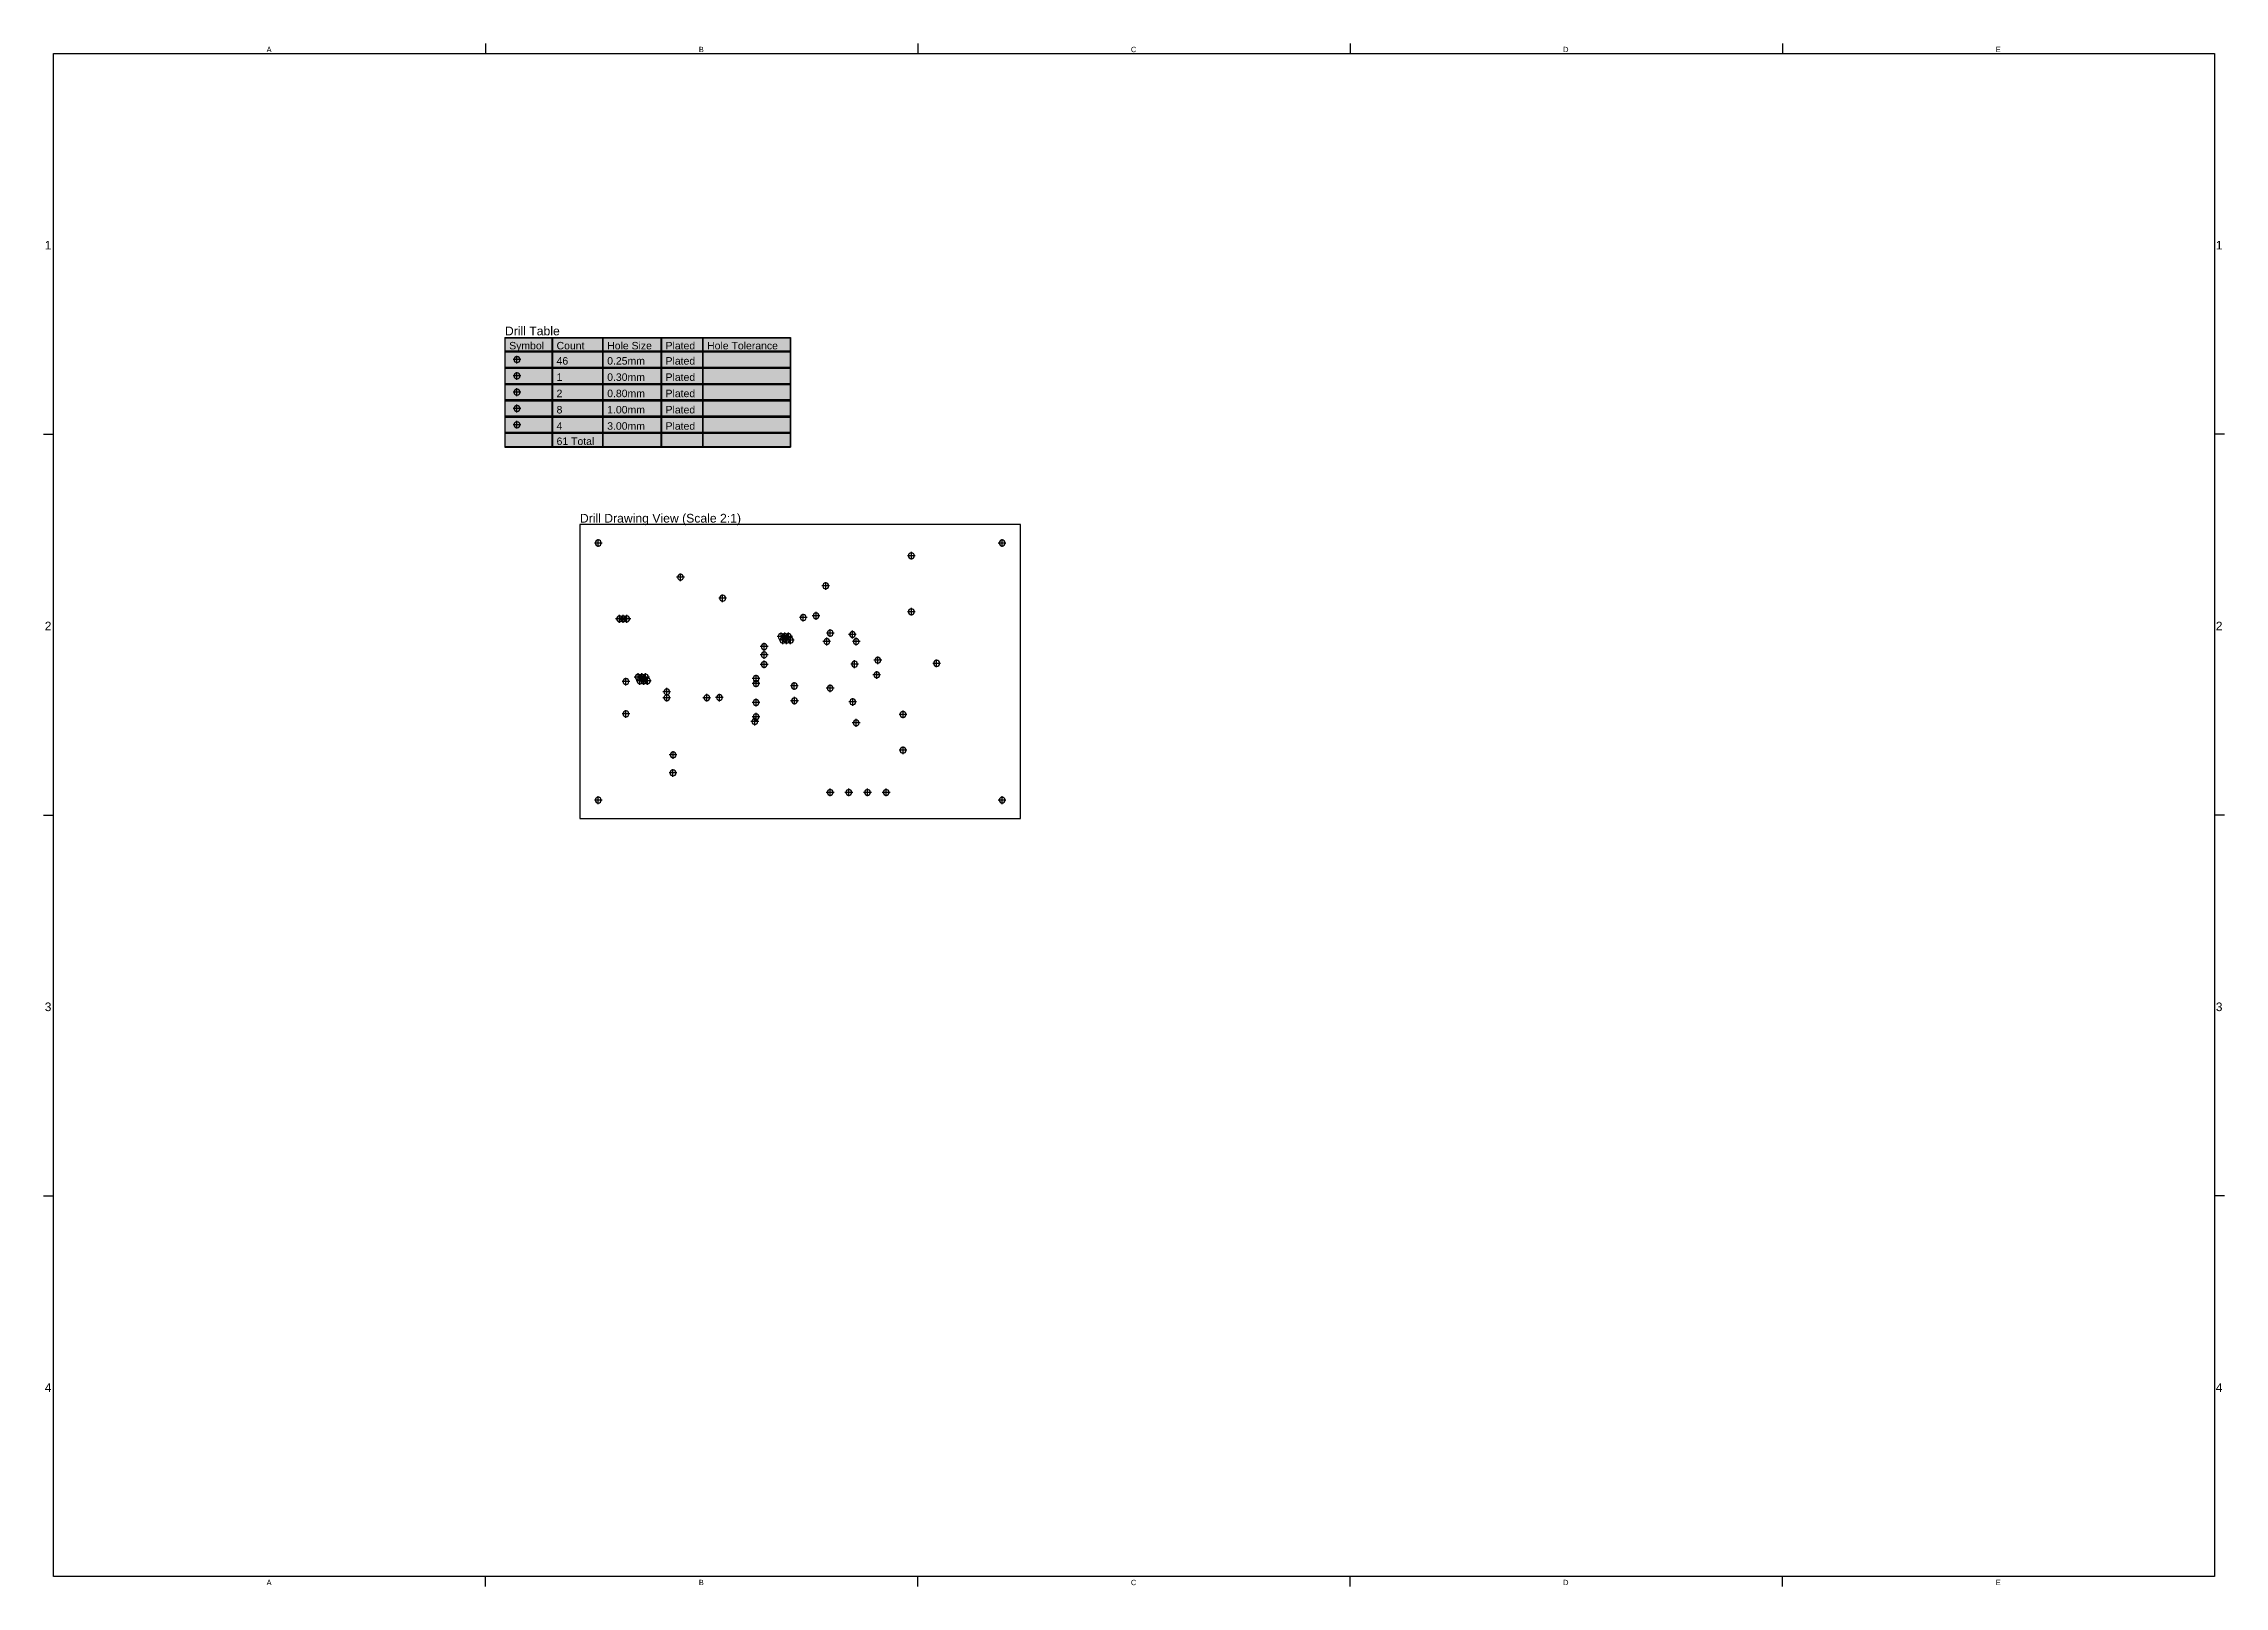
# Model space of a CAD drawing. Header units: inches. Extents: x 0 to 594, y -420 to 0.
import ezdxf

# ---------------------------------------------------------------- set-up
doc = ezdxf.new("R2010")
doc.units = ezdxf.units.IN
doc.header["$MEASUREMENT"] = 0
doc.styles.add('Arial0', font='arial.ttf', dxfattribs={"height": 2.265495})

msp = doc.modelspace()

# ---------------------------------------------------------------- linework, layer by layer
at = {"color": 18, "true_color": 0x000000}
for p, q in [((120.39, 0), (120.39, -2.65)), ((238.13, 0), (238.13, -2.65)), ((355.87, 0), (355.87, -2.65)), ((473.61, 0), (473.61, -2.65)), ((2.65, -2.65), (591.35, -2.65)), ((2.65, -417.35), (2.65, -2.65)), ((591.35, -2.65), (591.35, -417.35)), ((125.66, -79.96), (125.66, -109.83)), ((125.66, -79.96), (203.42, -79.96)), ((138.56, -79.96), (138.56, -109.83)), ((152.35, -79.96), (152.35, -109.83)), ((168.26, -79.96), (168.26, -109.83)), ((179.58, -79.96), (179.58, -109.83)), ((203.42, -79.96), (203.42, -109.83)), ((125.66, -83.81), (203.42, -83.81)), ((125.66, -88.25), (203.42, -88.25)), ((129.99, -86.03), (127.88, -86.03)), ((128.94, -87.09), (128.94, -84.97)), ((125.66, -92.68), (203.42, -92.68)), ((129.99, -90.46), (127.88, -90.46)), ((129.99, -94.9), (127.88, -94.9)), ((128.94, -91.52), (128.94, -89.41)), ((128.94, -95.96), (128.94, -93.84)), ((125.66, -97.11), (203.42, -97.11)), ((129.99, -99.33), (127.88, -99.33)), ((128.94, -100.39), (128.94, -98.27)), ((0, -106.32), (2.65, -106.32)), ((125.66, -101.55), (203.42, -101.55)), ((125.66, -105.98), (203.42, -105.98)), ((129.99, -103.76), (127.88, -103.76)), ((128.94, -104.82), (128.94, -102.71)), ((594, -106.32), (591.35, -106.32)), ((125.66, -109.83), (203.42, -109.83)), ((266.08, -130.95), (146.08, -130.95)), ((146.08, -130.95), (146.08, -210.95)), ((152.13, -135.95), (150.02, -135.95)), ((151.08, -137.01), (151.08, -134.89)), ((262.13, -135.95), (260.02, -135.95)), ((261.08, -137.01), (261.08, -134.89)), ((266.08, -210.95), (266.08, -130.95)), ((237.41, -139.42), (235.29, -139.42)), ((236.35, -140.48), (236.35, -138.36)), ((174.52, -145.27), (172.4, -145.27)), ((173.46, -146.32), (173.46, -144.21)), ((214.09, -147.65), (211.97, -147.65)), ((213.03, -148.71), (213.03, -146.59)), ((186.02, -150.99), (183.9, -150.99)), ((184.96, -152.05), (184.96, -149.94)), ((236.35, -155.72), (236.35, -153.6)), ((157.9, -156.59), (155.79, -156.59)), ((158.92, -156.59), (156.8, -156.59)), ((156.85, -157.65), (156.85, -155.54)), ((159.94, -156.59), (157.82, -156.59)), ((157.86, -157.65), (157.86, -155.54)), ((158.88, -157.65), (158.88, -155.54)), ((200.86, -162.48), (200.86, -160.36)), ((201.88, -162.48), (201.88, -160.36)), ((202.89, -162.48), (202.89, -160.36)), ((207.98, -156.25), (205.86, -156.25)), ((206.92, -157.3), (206.92, -155.19)), ((211.45, -155.78), (209.33, -155.78)), ((210.39, -156.84), (210.39, -154.72)), ((214.28, -161.54), (214.28, -159.42)), ((220.3, -161.92), (220.3, -159.8)), ((237.41, -154.66), (235.29, -154.66)), ((197.34, -164.17), (195.22, -164.17)), ((196.28, -165.23), (196.28, -163.11)), ((196.28, -167.47), (196.28, -165.35)), ((201.92, -161.42), (199.8, -161.42)), ((202.43, -162.44), (200.31, -162.44)), ((202.93, -161.42), (200.82, -161.42)), ((203.44, -162.44), (201.32, -162.44)), ((201.37, -163.5), (201.37, -161.38)), ((203.95, -161.42), (201.83, -161.42)), ((204.46, -162.44), (202.34, -162.44)), ((202.38, -163.5), (202.38, -161.38)), ((203.4, -163.5), (203.4, -161.38)), ((214.37, -162.78), (212.25, -162.78)), ((215.33, -160.48), (213.22, -160.48)), ((213.31, -163.84), (213.31, -161.72)), ((221.35, -160.86), (219.24, -160.86)), ((222.41, -162.78), (220.29, -162.78)), ((221.35, -163.84), (221.35, -161.72)), ((161.93, -173.5), (161.93, -171.38)), ((162.94, -173.5), (162.94, -171.38)), ((163.96, -173.5), (163.96, -171.38)), ((194.05, -173.94), (194.05, -171.82)), ((197.34, -166.41), (195.22, -166.41)), ((197.34, -168.99), (195.22, -168.99)), ((196.28, -170.04), (196.28, -167.93)), ((221.96, -168.94), (219.85, -168.94)), ((220.9, -170), (220.9, -167.88)), ((227.99, -171.88), (225.87, -171.88)), ((228.29, -167.88), (226.17, -167.88)), ((226.93, -172.94), (226.93, -170.82)), ((227.23, -168.94), (227.23, -166.82)), ((244.3, -168.71), (242.19, -168.71)), ((243.25, -169.76), (243.25, -167.65)), ((159.67, -173.68), (157.56, -173.68)), ((158.62, -174.74), (158.62, -172.62)), ((162.98, -172.44), (160.87, -172.44)), ((163.49, -173.46), (161.38, -173.46)), ((164, -172.44), (161.88, -172.44)), ((164.51, -173.46), (162.39, -173.46)), ((162.43, -174.52), (162.43, -172.4)), ((165.02, -172.44), (162.9, -172.44)), ((165.52, -173.46), (163.41, -173.46)), ((163.45, -174.52), (163.45, -172.4)), ((164.47, -174.52), (164.47, -172.4)), ((170.79, -176.48), (168.67, -176.48)), ((170.79, -178.08), (168.67, -178.08)), ((169.73, -177.54), (169.73, -175.42)), ((169.73, -179.14), (169.73, -177.02)), ((181.69, -178.08), (179.57, -178.08)), ((180.63, -179.14), (180.63, -177.02)), ((185.13, -178.03), (183.02, -178.03)), ((184.07, -179.09), (184.07, -176.97)), ((195.11, -172.88), (192.99, -172.88)), ((195.11, -174.18), (192.99, -174.18)), ((194.05, -175.24), (194.05, -173.12)), ((205.54, -174.88), (203.42, -174.88)), ((204.48, -175.94), (204.48, -173.82)), ((204.54, -179.94), (204.54, -177.82)), ((215.31, -175.49), (213.19, -175.49)), ((214.25, -176.55), (214.25, -174.43)), ((220.38, -180.27), (220.38, -178.16)), ((159.67, -182.48), (157.56, -182.48)), ((158.62, -183.54), (158.62, -181.42)), ((195.11, -179.38), (192.99, -179.38)), ((195.11, -183.28), (192.99, -183.28)), ((193.73, -185.64), (193.73, -183.52)), ((194.05, -180.44), (194.05, -178.32)), ((194.05, -184.34), (194.05, -182.22)), ((205.6, -178.88), (203.48, -178.88)), ((221.44, -179.22), (219.32, -179.22)), ((221.33, -185.98), (221.33, -183.86)), ((235.14, -182.62), (233.02, -182.62)), ((234.08, -183.68), (234.08, -181.56)), ((194.79, -184.58), (192.67, -184.58)), ((222.39, -184.92), (220.27, -184.92)), ((172.51, -193.65), (170.4, -193.65)), ((171.46, -194.71), (171.46, -192.6)), ((235.14, -192.38), (233.02, -192.38)), ((234.08, -193.44), (234.08, -191.32)), ((172.48, -198.55), (170.37, -198.55)), ((171.43, -199.61), (171.43, -197.5)), ((152.13, -205.95), (150.02, -205.95)), ((151.08, -207.01), (151.08, -204.89)), ((215.31, -203.84), (213.19, -203.84)), ((214.25, -204.9), (214.25, -202.78)), ((220.39, -203.84), (218.27, -203.84)), ((219.33, -204.9), (219.33, -202.78)), ((225.47, -203.84), (223.35, -203.84)), ((224.41, -204.9), (224.41, -202.78)), ((230.55, -203.84), (228.43, -203.84)), ((229.49, -204.9), (229.49, -202.78)), ((262.13, -205.95), (260.02, -205.95)), ((261.08, -207.01), (261.08, -204.89)), ((0, -210), (2.65, -210)), ((146.08, -210.95), (266.08, -210.95)), ((594, -210), (591.35, -210)), ((0, -313.68), (2.65, -313.68)), ((594, -313.68), (591.35, -313.68)), ((591.35, -417.35), (2.65, -417.35)), ((120.39, -420), (120.39, -417.35)), ((238.13, -420), (238.13, -417.35)), ((355.87, -420), (355.87, -417.35)), ((473.61, -420), (473.61, -417.35))]:
    msp.add_line(p, q, dxfattribs=at)
at = {"color": 7, "true_color": 0xffffff}
for p, q in [((125.76, -80.06), (138.46, -80.06)), ((125.76, -83.71), (125.76, -80.06)), ((138.46, -80.06), (138.46, -83.71)), ((138.66, -80.06), (152.25, -80.06)), ((138.66, -83.71), (138.66, -80.06)), ((152.25, -80.06), (152.25, -83.71)), ((152.45, -80.06), (168.16, -80.06)), ((152.45, -83.71), (152.45, -80.06)), ((168.16, -80.06), (168.16, -83.71)), ((168.36, -80.06), (179.48, -80.06)), ((168.36, -83.71), (168.36, -80.06)), ((179.48, -80.06), (179.48, -83.71)), ((179.68, -80.06), (203.32, -80.06)), ((179.68, -83.71), (179.68, -80.06)), ((203.32, -80.06), (203.32, -83.71)), ((138.46, -83.71), (125.76, -83.71)), ((125.76, -83.91), (138.46, -83.91)), ((125.76, -88.15), (125.76, -83.91)), ((138.46, -88.15), (125.76, -88.15)), ((125.76, -88.35), (138.46, -88.35)), ((125.76, -92.58), (125.76, -88.35)), ((138.46, -83.91), (138.46, -88.15)), ((138.46, -88.35), (138.46, -92.58)), ((152.25, -83.71), (138.66, -83.71)), ((138.66, -83.91), (152.25, -83.91)), ((138.66, -88.15), (138.66, -83.91)), ((152.25, -88.15), (138.66, -88.15)), ((138.66, -88.35), (152.25, -88.35)), ((138.66, -92.58), (138.66, -88.35)), ((152.25, -83.91), (152.25, -88.15)), ((152.25, -88.35), (152.25, -92.58)), ((168.16, -83.71), (152.45, -83.71)), ((152.45, -83.91), (168.16, -83.91)), ((152.45, -88.15), (152.45, -83.91)), ((168.16, -88.15), (152.45, -88.15)), ((152.45, -88.35), (168.16, -88.35)), ((152.45, -92.58), (152.45, -88.35)), ((168.16, -83.91), (168.16, -88.15)), ((168.16, -88.35), (168.16, -92.58)), ((179.48, -83.71), (168.36, -83.71)), ((168.36, -83.91), (179.48, -83.91)), ((168.36, -88.15), (168.36, -83.91)), ((179.48, -88.15), (168.36, -88.15)), ((168.36, -88.35), (179.48, -88.35)), ((168.36, -92.58), (168.36, -88.35)), ((179.48, -83.91), (179.48, -88.15)), ((179.48, -88.35), (179.48, -92.58)), ((203.32, -83.71), (179.68, -83.71)), ((179.68, -83.91), (203.32, -83.91)), ((179.68, -88.15), (179.68, -83.91)), ((203.32, -88.15), (179.68, -88.15)), ((179.68, -88.35), (203.32, -88.35)), ((179.68, -92.58), (179.68, -88.35)), ((203.32, -83.91), (203.32, -88.15)), ((203.32, -88.35), (203.32, -92.58)), ((138.46, -92.58), (125.76, -92.58)), ((125.76, -92.78), (138.46, -92.78)), ((125.76, -97.01), (125.76, -92.78)), ((138.46, -92.78), (138.46, -97.01)), ((152.25, -92.58), (138.66, -92.58)), ((138.66, -92.78), (152.25, -92.78)), ((138.66, -97.01), (138.66, -92.78)), ((152.25, -92.78), (152.25, -97.01)), ((168.16, -92.58), (152.45, -92.58)), ((152.45, -92.78), (168.16, -92.78)), ((152.45, -97.01), (152.45, -92.78)), ((168.16, -92.78), (168.16, -97.01)), ((179.48, -92.58), (168.36, -92.58)), ((168.36, -92.78), (179.48, -92.78)), ((168.36, -97.01), (168.36, -92.78)), ((179.48, -92.78), (179.48, -97.01)), ((203.32, -92.58), (179.68, -92.58)), ((179.68, -92.78), (203.32, -92.78)), ((179.68, -97.01), (179.68, -92.78)), ((203.32, -92.78), (203.32, -97.01)), ((138.46, -97.01), (125.76, -97.01)), ((125.76, -97.21), (138.46, -97.21)), ((125.76, -101.45), (125.76, -97.21)), ((138.46, -97.21), (138.46, -101.45)), ((152.25, -97.01), (138.66, -97.01)), ((138.66, -97.21), (152.25, -97.21)), ((138.66, -101.45), (138.66, -97.21)), ((152.25, -97.21), (152.25, -101.45)), ((168.16, -97.01), (152.45, -97.01)), ((152.45, -97.21), (168.16, -97.21)), ((152.45, -101.45), (152.45, -97.21)), ((168.16, -97.21), (168.16, -101.45)), ((179.48, -97.01), (168.36, -97.01)), ((168.36, -97.21), (179.48, -97.21)), ((168.36, -101.45), (168.36, -97.21)), ((179.48, -97.21), (179.48, -101.45)), ((203.32, -97.01), (179.68, -97.01)), ((179.68, -97.21), (203.32, -97.21)), ((179.68, -101.45), (179.68, -97.21)), ((203.32, -97.21), (203.32, -101.45)), ((138.46, -101.45), (125.76, -101.45)), ((125.76, -101.65), (138.46, -101.65)), ((125.76, -105.88), (125.76, -101.65)), ((138.46, -105.88), (125.76, -105.88)), ((125.76, -106.08), (138.46, -106.08)), ((125.76, -109.73), (125.76, -106.08)), ((138.46, -101.65), (138.46, -105.88)), ((138.46, -106.08), (138.46, -109.73)), ((152.25, -101.45), (138.66, -101.45)), ((138.66, -101.65), (152.25, -101.65)), ((138.66, -105.88), (138.66, -101.65)), ((152.25, -105.88), (138.66, -105.88)), ((138.66, -106.08), (152.25, -106.08)), ((138.66, -109.73), (138.66, -106.08)), ((152.25, -101.65), (152.25, -105.88)), ((152.25, -106.08), (152.25, -109.73)), ((168.16, -101.45), (152.45, -101.45)), ((152.45, -101.65), (168.16, -101.65)), ((152.45, -105.88), (152.45, -101.65)), ((168.16, -105.88), (152.45, -105.88)), ((152.45, -106.08), (168.16, -106.08)), ((152.45, -109.73), (152.45, -106.08)), ((168.16, -101.65), (168.16, -105.88)), ((168.16, -106.08), (168.16, -109.73)), ((179.48, -101.45), (168.36, -101.45)), ((168.36, -101.65), (179.48, -101.65)), ((168.36, -105.88), (168.36, -101.65)), ((179.48, -105.88), (168.36, -105.88)), ((168.36, -106.08), (179.48, -106.08)), ((168.36, -109.73), (168.36, -106.08)), ((179.48, -101.65), (179.48, -105.88)), ((179.48, -106.08), (179.48, -109.73)), ((203.32, -101.45), (179.68, -101.45)), ((179.68, -101.65), (203.32, -101.65)), ((179.68, -105.88), (179.68, -101.65)), ((203.32, -105.88), (179.68, -105.88)), ((179.68, -106.08), (203.32, -106.08)), ((179.68, -109.73), (179.68, -106.08)), ((203.32, -101.65), (203.32, -105.88)), ((203.32, -106.08), (203.32, -109.73)), ((138.46, -109.73), (125.76, -109.73)), ((152.25, -109.73), (138.66, -109.73)), ((168.16, -109.73), (152.45, -109.73)), ((179.48, -109.73), (168.36, -109.73)), ((203.32, -109.73), (179.68, -109.73))]:
    msp.add_line(p, q, dxfattribs=at)
at = {"color": 18, "true_color": 0x000000}
for centre, start, end in [((128.94, -86.03), 0, 270), ((128.94, -86.03), 270, 180), ((128.94, -86.03), 180, 90), ((128.94, -86.03), 90, 0), ((128.94, -90.46), 0, 270), ((128.94, -90.46), 270, 180), ((128.94, -90.46), 180, 90), ((128.94, -90.46), 90, 0), ((128.94, -94.9), 0, 270), ((128.94, -94.9), 270, 180), ((128.94, -94.9), 180, 90), ((128.94, -94.9), 90, 0), ((128.94, -99.33), 0, 270), ((128.94, -99.33), 270, 180), ((128.94, -99.33), 180, 90), ((128.94, -99.33), 90, 0), ((128.94, -103.76), 0, 270), ((128.94, -103.76), 270, 180), ((128.94, -103.76), 180, 90), ((128.94, -103.76), 90, 0), ((151.08, -135.95), 0, 270), ((151.08, -135.95), 270, 180), ((151.08, -135.95), 180, 90), ((151.08, -135.95), 90, 0), ((261.08, -135.95), 0, 270), ((261.08, -135.95), 270, 180), ((261.08, -135.95), 180, 90), ((261.08, -135.95), 90, 0), ((236.35, -139.42), 0, 270), ((236.35, -139.42), 270, 180), ((236.35, -139.42), 180, 90), ((236.35, -139.42), 90, 0), ((173.46, -145.27), 0, 270), ((173.46, -145.27), 270, 180), ((173.46, -145.27), 180, 90), ((173.46, -145.27), 90, 0), ((213.03, -147.65), 0, 270), ((213.03, -147.65), 270, 180), ((213.03, -147.65), 180, 90), ((213.03, -147.65), 90, 0), ((184.96, -150.99), 0, 270), ((184.96, -150.99), 270, 180), ((184.96, -150.99), 180, 90), ((184.96, -150.99), 90, 0), ((236.35, -154.66), 0, 270), ((236.35, -154.66), 270, 180), ((236.35, -154.66), 180, 90), ((236.35, -154.66), 90, 0), ((156.85, -156.59), 0, 270), ((156.85, -156.59), 270, 180), ((156.85, -156.59), 180, 90), ((156.85, -156.59), 90, 0), ((157.86, -156.59), 0, 270), ((157.86, -156.59), 270, 180), ((157.86, -156.59), 180, 90), ((157.86, -156.59), 90, 0), ((158.88, -156.59), 0, 270), ((158.88, -156.59), 270, 180), ((158.88, -156.59), 180, 90), ((158.88, -156.59), 90, 0), ((206.92, -156.25), 0, 270), ((206.92, -156.25), 270, 180), ((206.92, -156.25), 180, 90), ((206.92, -156.25), 90, 0), ((210.39, -155.78), 0, 270), ((210.39, -155.78), 270, 180), ((210.39, -155.78), 180, 90), ((210.39, -155.78), 90, 0), ((214.28, -160.48), 0, 270), ((214.28, -160.48), 270, 180), ((214.28, -160.48), 180, 90), ((214.28, -160.48), 90, 0), ((220.3, -160.86), 0, 270), ((220.3, -160.86), 270, 180), ((220.3, -160.86), 180, 90), ((220.3, -160.86), 90, 0), ((196.28, -164.17), 0, 270), ((196.28, -164.17), 270, 180), ((196.28, -164.17), 180, 90), ((196.28, -164.17), 90, 0), ((196.28, -166.41), 0, 270), ((196.28, -166.41), 270, 180), ((196.28, -166.41), 180, 90), ((196.28, -166.41), 90, 0), ((200.86, -161.42), 0, 270), ((200.86, -161.42), 270, 180), ((200.86, -161.42), 180, 90), ((200.86, -161.42), 90, 0), ((201.37, -162.44), 0, 270), ((201.37, -162.44), 270, 180), ((201.37, -162.44), 180, 90), ((201.37, -162.44), 90, 0), ((201.88, -161.42), 0, 270), ((201.88, -161.42), 270, 180), ((201.88, -161.42), 180, 90), ((201.88, -161.42), 90, 0), ((202.38, -162.44), 0, 270), ((202.38, -162.44), 270, 180), ((202.38, -162.44), 180, 90), ((202.38, -162.44), 90, 0), ((202.89, -161.42), 0, 270), ((202.89, -161.42), 270, 180), ((202.89, -161.42), 180, 90), ((202.89, -161.42), 90, 0), ((203.4, -162.44), 0, 270), ((203.4, -162.44), 270, 180), ((203.4, -162.44), 180, 90), ((203.4, -162.44), 90, 0), ((213.31, -162.78), 0, 270), ((213.31, -162.78), 270, 180), ((213.31, -162.78), 180, 90), ((213.31, -162.78), 90, 0), ((221.35, -162.78), 0, 270), ((221.35, -162.78), 270, 180), ((221.35, -162.78), 180, 90), ((221.35, -162.78), 90, 0), ((161.93, -172.44), 0, 270), ((161.93, -172.44), 270, 180), ((161.93, -172.44), 180, 90), ((161.93, -172.44), 90, 0), ((162.94, -172.44), 0, 270), ((162.94, -172.44), 270, 180), ((162.94, -172.44), 180, 90), ((162.94, -172.44), 90, 0), ((163.96, -172.44), 0, 270), ((163.96, -172.44), 270, 180), ((163.96, -172.44), 180, 90), ((163.96, -172.44), 90, 0), ((194.05, -172.88), 0, 270), ((194.05, -172.88), 270, 180), ((194.05, -172.88), 180, 90), ((194.05, -172.88), 90, 0), ((196.28, -168.99), 0, 270), ((196.28, -168.99), 270, 180), ((196.28, -168.99), 180, 90), ((196.28, -168.99), 90, 0), ((220.9, -168.94), 0, 270), ((220.9, -168.94), 270, 180), ((220.9, -168.94), 180, 90), ((220.9, -168.94), 90, 0), ((226.93, -171.88), 0, 270), ((226.93, -171.88), 270, 180), ((226.93, -171.88), 180, 90), ((226.93, -171.88), 90, 0), ((227.23, -167.88), 0, 270), ((227.23, -167.88), 270, 180), ((227.23, -167.88), 180, 90), ((227.23, -167.88), 90, 0), ((243.25, -168.71), 0, 270), ((243.25, -168.71), 270, 180), ((243.25, -168.71), 180, 90), ((243.25, -168.71), 90, 0), ((158.62, -173.68), 0, 270), ((158.62, -173.68), 270, 180), ((158.62, -173.68), 180, 90), ((158.62, -173.68), 90, 0), ((162.43, -173.46), 0, 270), ((162.43, -173.46), 270, 180), ((162.43, -173.46), 180, 90), ((162.43, -173.46), 90, 0), ((163.45, -173.46), 0, 270), ((163.45, -173.46), 270, 180), ((163.45, -173.46), 180, 90), ((163.45, -173.46), 90, 0), ((164.47, -173.46), 0, 270), ((164.47, -173.46), 270, 180), ((164.47, -173.46), 180, 90), ((164.47, -173.46), 90, 0), ((169.73, -176.48), 0, 270), ((169.73, -176.48), 270, 180), ((169.73, -176.48), 180, 90), ((169.73, -176.48), 90, 0), ((169.73, -178.08), 0, 270), ((169.73, -178.08), 270, 180), ((169.73, -178.08), 180, 90), ((169.73, -178.08), 90, 0), ((180.63, -178.08), 0, 270), ((180.63, -178.08), 270, 180), ((180.63, -178.08), 180, 90), ((180.63, -178.08), 90, 0), ((184.07, -178.03), 0, 270), ((184.07, -178.03), 270, 180), ((184.07, -178.03), 180, 90), ((184.07, -178.03), 90, 0), ((194.05, -174.18), 0, 270), ((194.05, -174.18), 270, 180), ((194.05, -174.18), 180, 90), ((194.05, -174.18), 90, 0), ((204.48, -174.88), 0, 270), ((204.48, -174.88), 270, 180), ((204.48, -174.88), 180, 90), ((204.48, -174.88), 90, 0), ((204.54, -178.88), 0, 270), ((204.54, -178.88), 270, 180), ((204.54, -178.88), 180, 90), ((204.54, -178.88), 90, 0), ((214.25, -175.49), 0, 270), ((214.25, -175.49), 270, 180), ((214.25, -175.49), 180, 90), ((214.25, -175.49), 90, 0), ((158.62, -182.48), 0, 270), ((158.62, -182.48), 270, 180), ((158.62, -182.48), 180, 90), ((158.62, -182.48), 90, 0), ((193.73, -184.58), 0, 270), ((193.73, -184.58), 270, 180), ((193.73, -184.58), 180, 90), ((193.73, -184.58), 90, 0), ((194.05, -179.38), 0, 270), ((194.05, -179.38), 270, 180), ((194.05, -179.38), 180, 90), ((194.05, -179.38), 90, 0), ((194.05, -183.28), 0, 270), ((194.05, -183.28), 270, 180), ((194.05, -183.28), 180, 90), ((194.05, -183.28), 90, 0), ((220.38, -179.22), 0, 270), ((220.38, -179.22), 270, 180), ((220.38, -179.22), 180, 90), ((220.38, -179.22), 90, 0), ((221.33, -184.92), 0, 270), ((221.33, -184.92), 270, 180), ((221.33, -184.92), 180, 90), ((221.33, -184.92), 90, 0), ((234.08, -182.62), 0, 270), ((234.08, -182.62), 270, 180), ((234.08, -182.62), 180, 90), ((234.08, -182.62), 90, 0), ((171.46, -193.65), 0, 270), ((171.46, -193.65), 270, 180), ((171.46, -193.65), 180, 90), ((171.46, -193.65), 90, 0), ((234.08, -192.38), 0, 270), ((234.08, -192.38), 270, 180), ((234.08, -192.38), 180, 90), ((234.08, -192.38), 90, 0), ((171.43, -198.55), 0, 270), ((171.43, -198.55), 270, 180), ((171.43, -198.55), 180, 90), ((171.43, -198.55), 90, 0), ((151.08, -205.95), 0, 270), ((151.08, -205.95), 270, 180), ((151.08, -205.95), 180, 90), ((151.08, -205.95), 90, 0), ((214.25, -203.84), 0, 270), ((214.25, -203.84), 270, 180), ((214.25, -203.84), 180, 90), ((214.25, -203.84), 90, 0), ((219.33, -203.84), 0, 270), ((219.33, -203.84), 270, 180), ((219.33, -203.84), 180, 90), ((219.33, -203.84), 90, 0), ((224.41, -203.84), 0, 270), ((224.41, -203.84), 270, 180), ((224.41, -203.84), 180, 90), ((224.41, -203.84), 90, 0), ((229.49, -203.84), 0, 270), ((229.49, -203.84), 270, 180), ((229.49, -203.84), 180, 90), ((229.49, -203.84), 90, 0), ((261.08, -205.95), 0, 270), ((261.08, -205.95), 270, 180), ((261.08, -205.95), 180, 90), ((261.08, -205.95), 90, 0)]:
    msp.add_arc(centre, 0.794, start, end, dxfattribs=at)
at = {"color": 9, "true_color": 0xc0c0c0}
for points in [[(125.76, -80.06), (138.46, -80.06), (125.76, -83.71), (138.46, -83.71)], [(138.66, -80.06), (152.25, -80.06), (138.66, -83.71), (152.25, -83.71)], [(152.45, -80.06), (168.16, -80.06), (152.45, -83.71), (168.16, -83.71)], [(168.36, -80.06), (179.48, -80.06), (168.36, -83.71), (179.48, -83.71)], [(179.68, -80.06), (203.32, -80.06), (179.68, -83.71), (203.32, -83.71)], [(125.76, -88.35), (138.46, -88.35), (125.76, -92.58), (138.46, -92.58)], [(138.66, -88.35), (152.25, -88.35), (138.66, -92.58), (152.25, -92.58)], [(152.45, -88.35), (168.16, -88.35), (152.45, -92.58), (168.16, -92.58)], [(168.36, -88.35), (179.48, -88.35), (168.36, -92.58), (179.48, -92.58)], [(179.68, -88.35), (203.32, -88.35), (179.68, -92.58), (203.32, -92.58)], [(125.76, -97.21), (138.46, -97.21), (125.76, -101.45), (138.46, -101.45)], [(138.66, -97.21), (152.25, -97.21), (138.66, -101.45), (152.25, -101.45)], [(152.45, -97.21), (168.16, -97.21), (152.45, -101.45), (168.16, -101.45)], [(168.36, -97.21), (179.48, -97.21), (168.36, -101.45), (179.48, -101.45)], [(179.68, -97.21), (203.32, -97.21), (179.68, -101.45), (203.32, -101.45)], [(125.76, -106.08), (138.46, -106.08), (125.76, -109.73), (138.46, -109.73)], [(138.66, -106.08), (152.25, -106.08), (138.66, -109.73), (152.25, -109.73)], [(152.45, -106.08), (168.16, -106.08), (152.45, -109.73), (168.16, -109.73)], [(168.36, -106.08), (179.48, -106.08), (168.36, -109.73), (179.48, -109.73)], [(179.68, -106.08), (203.32, -106.08), (179.68, -109.73), (203.32, -109.73)]]:
    msp.add_solid(points, dxfattribs=at)
at = {"color": 254, "true_color": 0xd3d3d3}
for points in [[(125.76, -83.91), (138.46, -83.91), (125.76, -88.15), (138.46, -88.15)], [(138.66, -83.91), (152.25, -83.91), (138.66, -88.15), (152.25, -88.15)], [(152.45, -83.91), (168.16, -83.91), (152.45, -88.15), (168.16, -88.15)], [(168.36, -83.91), (179.48, -83.91), (168.36, -88.15), (179.48, -88.15)], [(179.68, -83.91), (203.32, -83.91), (179.68, -88.15), (203.32, -88.15)], [(125.76, -92.78), (138.46, -92.78), (125.76, -97.01), (138.46, -97.01)], [(138.66, -92.78), (152.25, -92.78), (138.66, -97.01), (152.25, -97.01)], [(152.45, -92.78), (168.16, -92.78), (152.45, -97.01), (168.16, -97.01)], [(168.36, -92.78), (179.48, -92.78), (168.36, -97.01), (179.48, -97.01)], [(179.68, -92.78), (203.32, -92.78), (179.68, -97.01), (203.32, -97.01)], [(125.76, -101.65), (138.46, -101.65), (125.76, -105.88), (138.46, -105.88)], [(138.66, -101.65), (152.25, -101.65), (138.66, -105.88), (152.25, -105.88)], [(152.45, -101.65), (168.16, -101.65), (152.45, -105.88), (168.16, -105.88)], [(168.36, -101.65), (179.48, -101.65), (168.36, -105.88), (179.48, -105.88)], [(179.68, -101.65), (203.32, -101.65), (179.68, -105.88), (203.32, -105.88)]]:
    msp.add_solid(points, dxfattribs=at)

# ---------------------------------------------------------------- texts
at = {"color": 18, "true_color": 0x000000, "style": 'Arial0'}
for s, height, p in [('A', 1.45, (60.74, -2.32)), ('B', 1.45, (178.48, -2.32)), ('C', 1.45, (296.16, -2.32)), ('D', 1.45, (413.9, -2.32)), ('E', 1.45, (531.71, -2.32)), ('1', 2.34, (0.31, -56.03)), ('1', 2.34, (591.66, -56.03)), ('Drill Table', 2.375, (125.66, -79.41)), ('Symbol', 2.036, (126.82, -83.24)), ('Count', 2.036, (139.72, -83.24)), ('Hole Size', 2.036, (153.51, -83.24)), ('Plated', 2.036, (169.41, -83.24)), ('Hole Tolerance', 2.0357, (180.73, -83.24)), ('46', 2.036, (139.72, -87.38)), ('0.25mm', 2.036, (153.51, -87.38)), ('Plated', 2.036, (169.41, -87.38)), ('2', 2.04, (139.72, -96.25)), ('1', 2.04, (139.72, -91.81)), ('0.30mm', 2.036, (153.51, -91.81)), ('0.80mm', 2.036, (153.51, -96.25)), ('Plated', 2.036, (169.41, -91.81)), ('Plated', 2.036, (169.41, -96.25)), ('8', 2.04, (139.72, -100.68)), ('1.00mm', 2.036, (153.51, -100.68)), ('Plated', 2.036, (169.41, -100.68)), ('4', 2.04, (139.72, -105.11)), ('3.00mm', 2.036, (153.51, -105.11)), ('Plated', 2.036, (169.41, -105.11)), ('61 Total', 2.036, (139.72, -109.26)), ('Drill Drawing View (Scale 2:1)', 2.375, (146.08, -130.39)), ('2', 2.34, (0.31, -159.71)), ('2', 2.34, (591.66, -159.71)), ('3', 2.34, (0.31, -263.39)), ('3', 2.34, (591.66, -263.39)), ('4', 2.34, (0.31, -367.06)), ('4', 2.34, (591.66, -367.06)), ('A', 1.45, (60.74, -419.67)), ('B', 1.45, (178.48, -419.67)), ('C', 1.45, (296.16, -419.67)), ('D', 1.45, (413.9, -419.67)), ('E', 1.45, (531.71, -419.67))]:
    msp.add_text(s, height=height, dxfattribs=at).set_placement(p)

doc.saveas('drawing.dxf')
